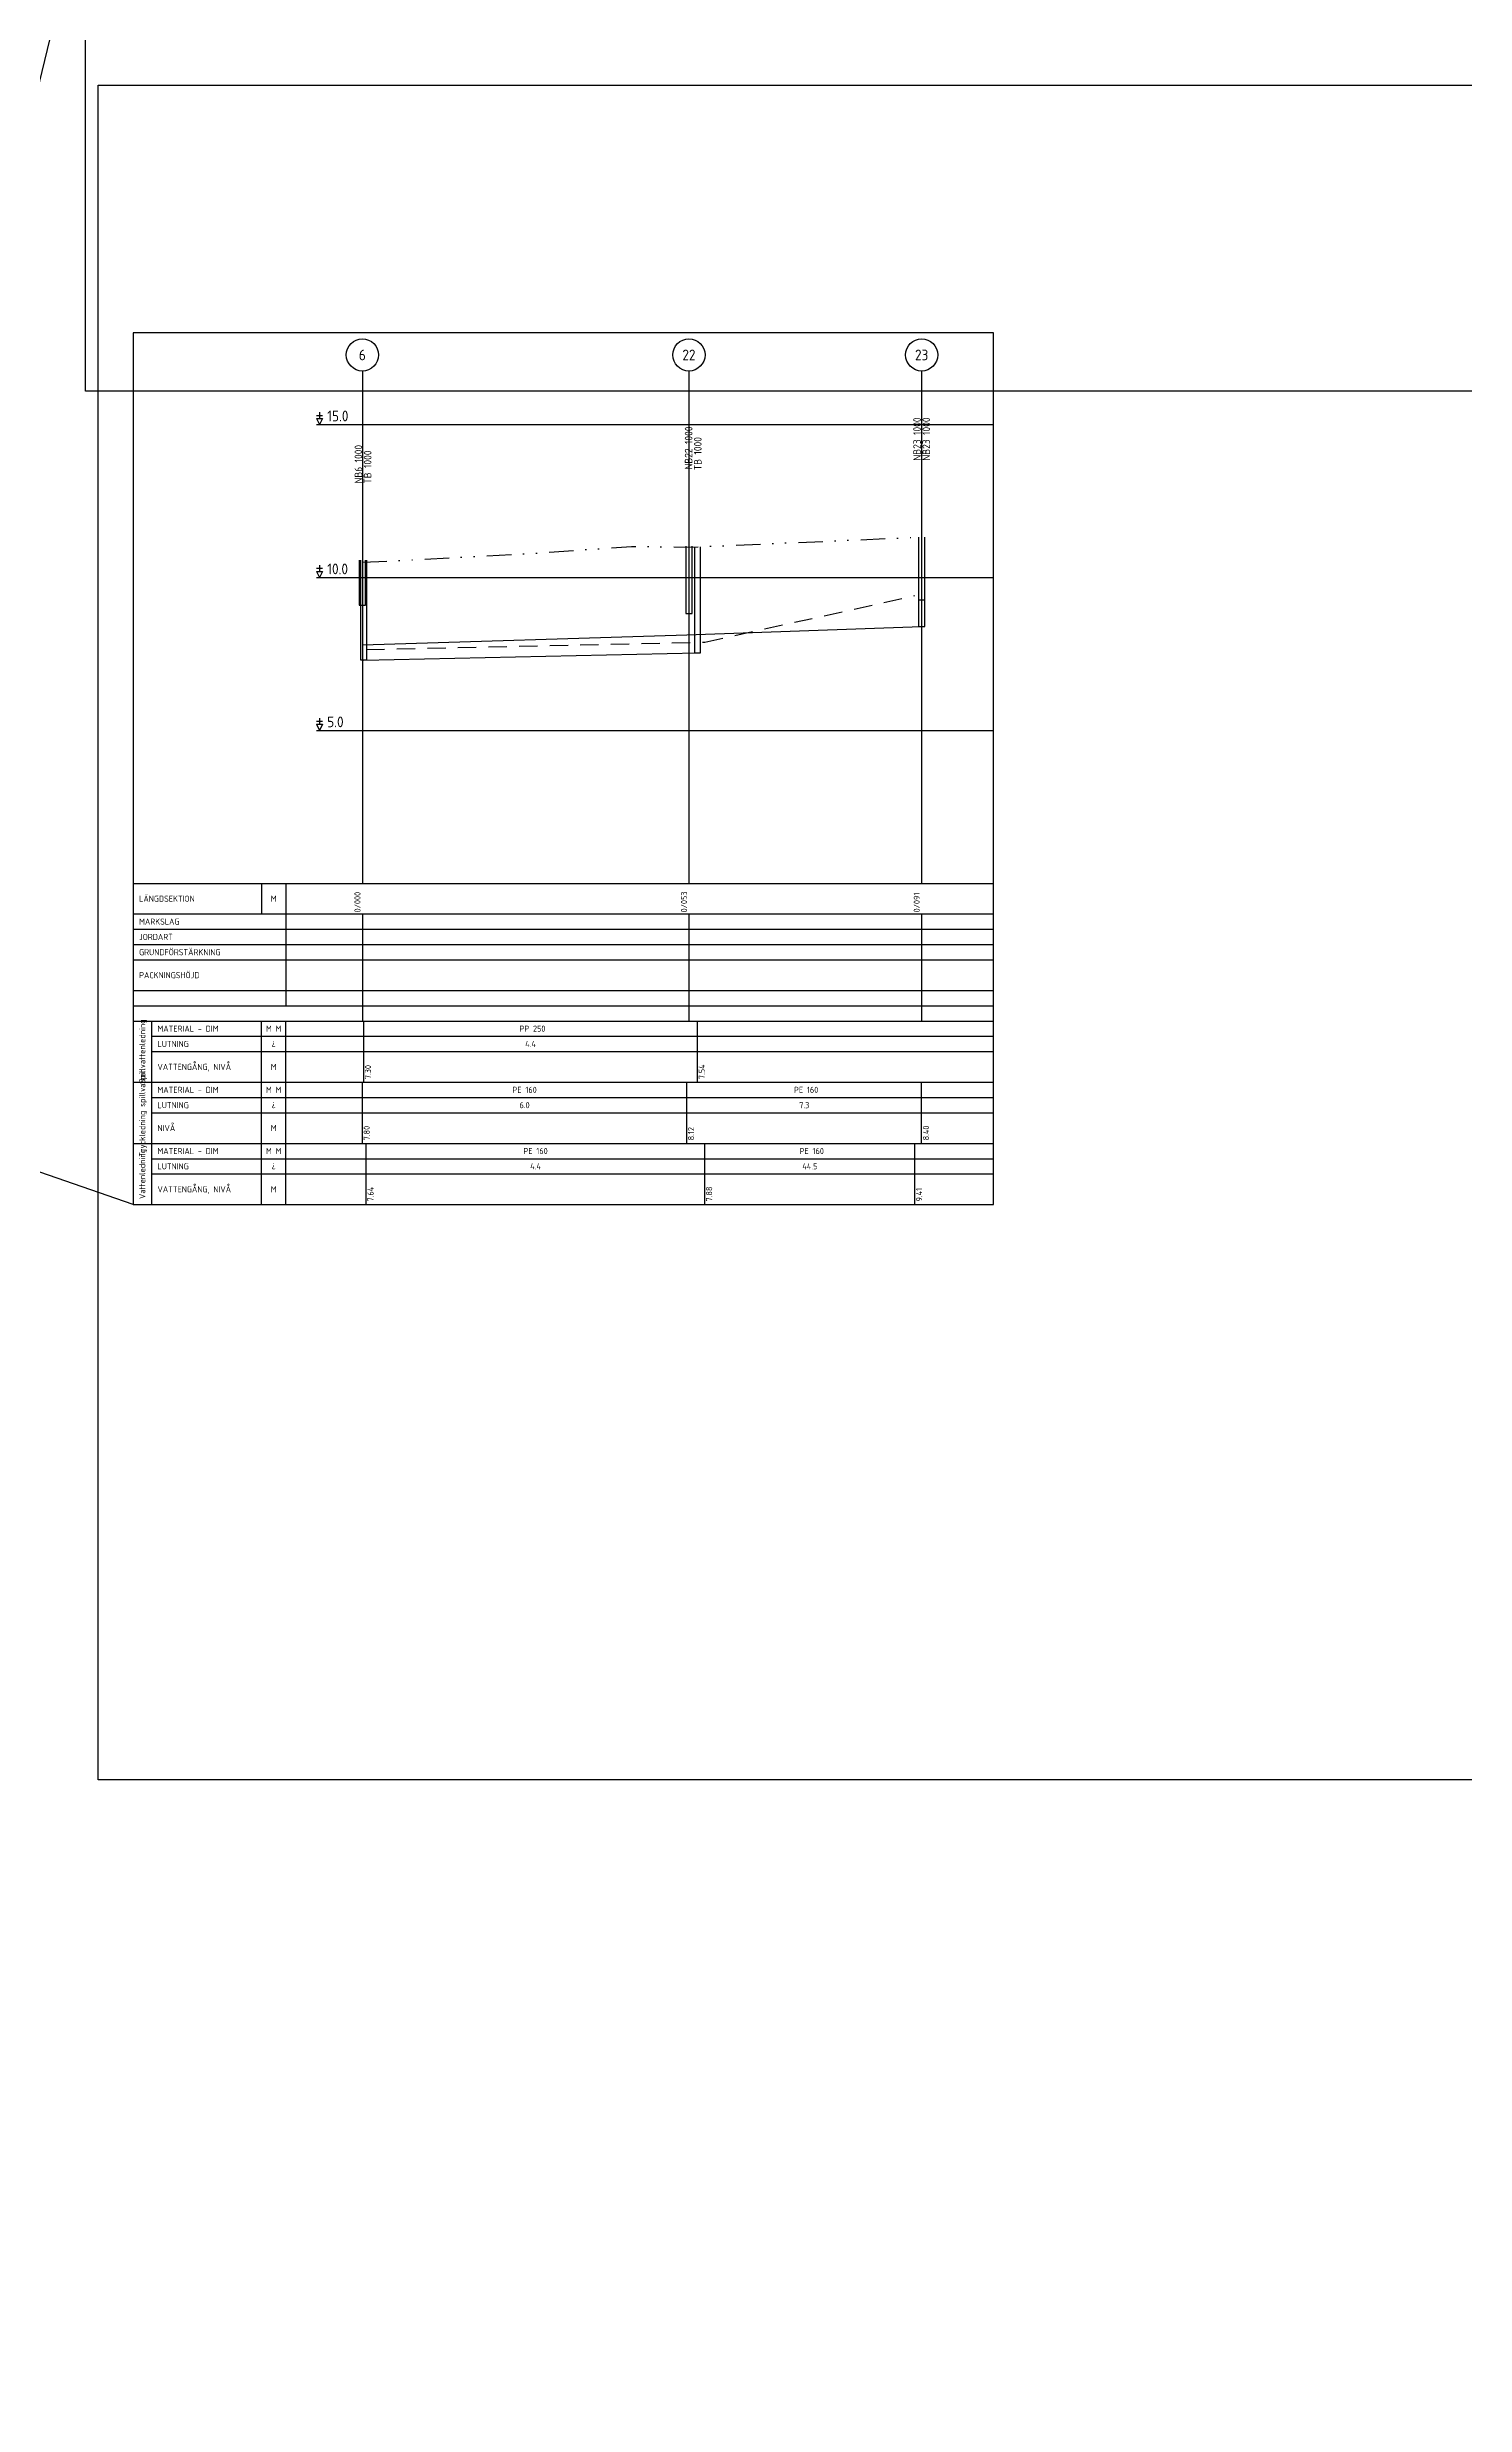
# Model space of a CAD drawing. Header units: metres. Extents: x 14120 to 17296, y 12612 to 17223.
# Drawn here: x 15315.3 to 15547.1, y 14019.8 to 14405.2 of the extents above; entities that cross this region are included whole.
import ezdxf
from ezdxf.enums import TextEntityAlignment as Align

# ---------------------------------------------------------------- set-up
doc = ezdxf.new("R2010")
doc.units = ezdxf.units.M
doc.header["$MEASUREMENT"] = 0
for name, pattern in [('BH90-PMB-SPV', [16, 8, 8]), ('DIVIDE', [10, 4, -2, 0, -2, 0, -2]), ('STRECKAD_3', [5, 3, -2])]:
    doc.linetypes.add(name, pattern=pattern)
doc.layers.get('DEFPOINTS').update_dxf_attribs({"color": 5, "linetype": 'CONTINUOUS'})
for name, color, linetype in [('M-36-Mark_H', 4, 'DIVIDE'), ('M-368-T', 1, 'CONTINUOUS'), ('M-368A', 1, 'CONTINUOUS'), ('M-368B', 4, 'CONTINUOUS'), ('M-414', 1, 'STRECKAD_3'), ('M-46-Brunn_nb', 6, 'CONTINUOUS'), ('M-46-Brunn_tb', 6, 'CONTINUOUS'), ('M-46-Spillvledn', 6, 'BH90-PMB-SPV'), ('M-46-Spillvledn_tryck', 6, 'BH90-PMB-SPV-T'), ('M-466-x', 3, 'CONTINUOUS'), ('M-468A', 1, 'CONTINUOUS'), ('M-469-x', 3, 'CONTINUOUS')]:
    doc.layers.add(name, color=color, linetype=linetype)
doc.layers.add('Slask', color=6, linetype='CONTINUOUS', plot=False)
doc.layers.add('STÖDLINJER', color=6, linetype='CONTINUOUS', plot=False)
doc.styles.add('ISO', font='iso.shx')
doc.styles.add('ISO18', font='ISO3098', dxfattribs={"height": 1.8})
doc.styles.add('ISO3098', font='iso3098.shx')
doc.linetypes.add('BH90-PMB-SPV-T', pattern='A,8,[16,BH90K.SHX,S=1,R=0,X=0,Y=0],8', length=16)

msp = doc.modelspace()

# ---------------------------------------------------------------- linework, layer by layer
at = {"layer": 'DEFPOINTS', "flags": 128}
for points in [[(15321.571, 14626.005), (15662.071, 14626.005), (15662.071, 14349.005), (15321.571, 14349.005)], [(15323.657, 14399.029), (15664.157, 14399.029), (15664.157, 14122.029), (15323.657, 14122.029)]]:
    msp.add_lwpolyline(points, close=True, dxfattribs=at)
at = {"layer": 'M-36-Mark_H', "flags": 128}
msp.add_lwpolyline([(15366.83, 14321.039), (15374.965, 14321.403), (15374.967, 14321.403), (15376.83, 14321.503), (15386.83, 14322.04), (15392.503, 14322.345), (15392.504, 14322.345), (15396.83, 14322.646), (15406.83, 14323.342), (15410.835, 14323.62), (15420.343, 14323.492), (15420.344, 14323.492), (15426.83, 14323.776), (15436.83, 14324.213), (15446.83, 14324.65), (15456.83, 14325.087), (15458.283, 14325.137)], dxfattribs=at)
at = {"layer": 'M-368-T'}
for p, q in [((15359.33, 14345.038), (15360.33, 14345.038)), ((15359.33, 14344.538), (15360.33, 14344.538)), ((15359.33, 14344.538), (15359.83, 14343.538)), ((15359.83, 14345.538), (15359.83, 14344.538)), ((15360.33, 14344.538), (15359.83, 14343.538)), ((15359.33, 14320.038), (15360.33, 14320.038)), ((15359.33, 14319.538), (15360.33, 14319.538)), ((15359.33, 14319.538), (15359.83, 14318.538)), ((15359.83, 14320.538), (15359.83, 14319.538)), ((15360.33, 14319.538), (15359.83, 14318.538)), ((15359.33, 14295.038), (15360.33, 14295.038)), ((15359.33, 14294.538), (15360.33, 14294.538)), ((15359.33, 14294.538), (15359.83, 14293.538)), ((15359.83, 14295.538), (15359.83, 14294.538)), ((15360.33, 14294.538), (15359.83, 14293.538))]:
    msp.add_line(p, q, dxfattribs=at)
at = {"layer": 'M-368A'}
msp.add_lwpolyline([(15329.33, 14216.038), (15470.033, 14216.038), (15470.033, 14358.538), (15329.33, 14358.538)], close=True, dxfattribs=at)
at = {"layer": 'M-368B'}
for p, q in [((15359.33, 14343.538), (15470.033, 14343.538)), ((15359.33, 14318.538), (15470.033, 14318.538)), ((15359.33, 14293.538), (15470.033, 14293.538))]:
    msp.add_line(p, q, dxfattribs=at)
at = {"layer": 'M-414'}
for points in [[(15422.835, 14307.954), (15457.172, 14315.587)], [(15367.467, 14306.743), (15422.835, 14307.954)]]:
    msp.add_lwpolyline(points, dxfattribs=at)
at = {"layer": 'M-46-Brunn_nb'}
for points in [[(15457.784, 14325.137), (15457.784, 14310.538), (15458.784, 14310.538), (15458.784, 14325.137)], [(15457.784, 14325.137), (15457.784, 14314.887), (15458.784, 14314.887), (15458.784, 14325.137)], [(15366.33, 14321.393), (15366.33, 14314.021), (15367.33, 14314.021), (15367.33, 14321.393)], [(15419.732, 14323.679), (15419.732, 14312.625), (15420.732, 14312.625), (15420.732, 14323.679)]]:
    msp.add_lwpolyline(points, dxfattribs=at)
at = {"layer": 'M-46-Brunn_tb'}
for points in [[(15366.546, 14321.373), (15366.546, 14305.06), (15367.546, 14305.06), (15367.546, 14321.373)], [(15421.119, 14323.57), (15421.119, 14306.207), (15422.119, 14306.207), (15422.119, 14323.57)]]:
    msp.add_lwpolyline(points, dxfattribs=at)
at = {"layer": 'M-46-Spillvledn', "color": 6, "linetype": 'BH90-PMB-SPV'}
msp.add_lwpolyline([(15367.046, 14305.04), (15421.619, 14306.237)], dxfattribs=at)
at = {"layer": 'M-46-Spillvledn_tryck', "color": 6, "linetype": 'BH90-PMB-SPV-T'}
for points in [[(15419.884, 14309.14), (15458.284, 14310.538)], [(15366.83, 14307.54), (15419.884, 14309.14)]]:
    msp.add_lwpolyline(points, dxfattribs=at)
at = {"layer": 'M-466-x'}
for p, q in [((15366.83, 14352.288), (15366.83, 14268.538)), ((15420.232, 14352.288), (15420.232, 14268.538)), ((15458.284, 14352.288), (15458.284, 14268.538)), ((15367.046, 14236.038), (15367.046, 14246.038)), ((15421.619, 14236.038), (15421.619, 14246.038)), ((15366.83, 14226.038), (15366.83, 14236.038)), ((15419.884, 14226.038), (15419.884, 14236.038)), ((15458.284, 14226.038), (15458.284, 14236.038)), ((15367.467, 14216.038), (15367.467, 14226.038)), ((15422.835, 14216.038), (15422.835, 14226.038)), ((15457.172, 14216.038), (15457.172, 14226.038))]:
    msp.add_line(p, q, dxfattribs=at)
for centre in [(15366.83, 14354.913), (15420.232, 14354.913), (15458.284, 14354.913)]:
    msp.add_circle(centre, 2.625, dxfattribs=at)
at = {"layer": 'M-468A'}
for p, q in [((15329.33, 14268.538), (15470.033, 14268.538)), ((15350.33, 14268.538), (15350.33, 14263.538)), ((15354.33, 14268.538), (15354.33, 14248.538)), ((15329.33, 14263.538), (15470.033, 14263.538)), ((15329.33, 14261.038), (15470.033, 14261.038)), ((15329.33, 14258.538), (15470.033, 14258.538)), ((15329.33, 14256.038), (15470.033, 14256.038)), ((15329.33, 14251.038), (15470.033, 14251.038)), ((15329.33, 14248.538), (15470.033, 14248.538)), ((15329.33, 14246.038), (15470.033, 14246.038)), ((15332.33, 14246.038), (15332.33, 14236.038)), ((15350.33, 14236.038), (15350.33, 14246.038)), ((15354.33, 14236.038), (15354.33, 14246.038)), ((15332.33, 14243.538), (15470.033, 14243.538)), ((15332.33, 14241.038), (15470.033, 14241.038)), ((15329.33, 14236.038), (15470.033, 14236.038)), ((15332.33, 14236.038), (15332.33, 14226.038)), ((15350.33, 14226.038), (15350.33, 14236.038)), ((15354.33, 14226.038), (15354.33, 14236.038)), ((15332.33, 14233.538), (15470.033, 14233.538)), ((15332.33, 14231.038), (15470.033, 14231.038)), ((15329.33, 14226.038), (15470.033, 14226.038)), ((15332.33, 14226.038), (15332.33, 14216.038)), ((15350.33, 14216.038), (15350.33, 14226.038)), ((15354.33, 14216.038), (15354.33, 14226.038)), ((15332.33, 14223.538), (15470.033, 14223.538)), ((15332.33, 14221.038), (15470.033, 14221.038))]:
    msp.add_line(p, q, dxfattribs=at)
at = {"layer": 'M-469-x', "linetype": 'Continuous'}
for p, q in [((15366.83, 14263.538), (15366.83, 14246.038)), ((15420.232, 14263.538), (15420.232, 14246.038)), ((15458.284, 14263.538), (15458.284, 14246.038))]:
    msp.add_line(p, q, dxfattribs=at)
at = {"layer": 'Slask', "flags": 128}
msp.add_lwpolyline([(15679.919, 15909.821), (15191.559, 13894.395)], dxfattribs=at)
at = {"layer": 'STÖDLINJER'}
msp.add_line((15329.33, 14216.038), (15054.886, 14311.345), dxfattribs=at)

# ---------------------------------------------------------------- texts
at = {"layer": 'M-368-T', "style": 'ISO'}
for s, p in [('15.0', (15361.08, 14343.538)), ('10.0', (15361.08, 14318.538)), ('5.0', (15361.08, 14293.538))]:
    msp.add_text(s, height=1.75, dxfattribs=at).set_placement(p, align=Align.BOTTOM_LEFT)
at = {"layer": 'M-466-x', "style": 'ISO'}
for s, height, p in [('6', 1.75, (15366.83, 14354.913)), ('22', 1.75, (15420.232, 14354.913)), ('23', 1.75, (15458.284, 14354.913)), (' PP 250', 1, (15394.332, 14244.788)), ('4.4', 1, (15394.332, 14242.288)), ('PE 160', 1, (15393.357, 14234.788)), ('6.0', 1, (15393.357, 14232.288)), (' PE 160', 1, (15439.084, 14234.788)), ('7.3', 1, (15439.084, 14232.288)), ('PE 160', 1, (15395.151, 14224.788)), (' PE 160', 1, (15440.004, 14224.788)), ('4.4', 1, (15395.151, 14222.288)), ('44.5', 1, (15440.004, 14222.288))]:
    msp.add_text(s, height=height, dxfattribs=at).set_placement(p, align=Align.MIDDLE_CENTER)
for s, p in [('NB23 1000', (15457.534, 14337.637)), ('NB23 1000', (15459.034, 14337.637)), ('NB6 1000', (15366.188, 14333.893)), ('NB22 1000', (15420.175, 14336.179)), ('TB 1000', (15421.675, 14336.07)), ('TB 1000', (15367.688, 14333.873))]:
    msp.add_text(s, height=1.25, rotation=90, dxfattribs=at).set_placement(p, align=Align.MIDDLE_LEFT)
for s, p in [('0/000', (15366.83, 14263.788)), ('0/053', (15420.232, 14263.788)), ('0/091', (15458.284, 14263.788))]:
    msp.add_text(s, height=1, rotation=90, dxfattribs=at).set_placement(p, align=Align.BOTTOM_LEFT)
for s, p in [('7.30', (15367.246, 14236.538)), ('7.54', (15421.819, 14236.538)), ('7.80', (15367.03, 14226.538)), ('8.12', (15420.084, 14226.538)), ('8.40', (15458.484, 14226.538)), ('7.64', (15367.667, 14216.538)), ('7.88', (15423.035, 14216.538)), ('9.41', (15457.372, 14216.538))]:
    msp.add_text(s, height=1, rotation=90, dxfattribs=at).set_placement(p, align=Align.TOP_LEFT)
at = {"layer": 'M-468A', "style": 'ISO'}
for s, p in [('LÄNGDSEKTION', (15330.33, 14266.038)), ('JORDART', (15330.33, 14259.788)), ('MARKSLAG', (15330.33, 14262.288)), ('GRUNDFÖRSTÄRKNING', (15330.33, 14257.288)), ('PACKNINGSHÖJD', (15330.33, 14253.538)), ('MATERIAL - DIM', (15333.33, 14244.788)), ('LUTNING', (15333.33, 14242.288)), ('VATTENGÅNG, NIVÅ', (15333.33, 14238.538)), ('MATERIAL - DIM', (15333.33, 14234.788)), ('LUTNING', (15333.33, 14232.288)), ('NIVÅ', (15333.33, 14228.538)), ('MATERIAL - DIM', (15333.33, 14224.788)), ('LUTNING', (15333.33, 14222.288)), ('VATTENGÅNG, NIVÅ', (15333.33, 14218.538))]:
    msp.add_text(s, height=1, dxfattribs=at).set_placement(p, align=Align.MIDDLE_LEFT)
at = {"layer": 'M-468A'}
for s, style, p in [('M', 'ISO', (15352.33, 14266.038)), ('M M', 'ISO18', (15352.33, 14244.788)), ('¿', 'ISO3098', (15352.33, 14242.288)), ('M', 'ISO18', (15352.33, 14238.538)), ('M M', 'ISO18', (15352.33, 14234.788)), ('¿', 'ISO3098', (15352.33, 14232.288)), ('M', 'ISO18', (15352.33, 14228.538)), ('M M', 'ISO18', (15352.33, 14224.788)), ('¿', 'ISO3098', (15352.33, 14222.288)), ('M', 'ISO18', (15352.33, 14218.538))]:
    msp.add_text(s, height=1, dxfattribs=dict(at, style=style)).set_placement(p, align=Align.MIDDLE_CENTER)
at = {"layer": 'M-468A', "style": 'ISO'}
for s, p in [('Spillvattenledning', (15330.33, 14241.038)), ('Tryckledning spillvatten', (15330.33, 14231.038)), ('Vattenledning', (15330.33, 14221.038))]:
    msp.add_text(s, height=1, rotation=90, dxfattribs=at).set_placement(p, align=Align.TOP_CENTER)

doc.saveas('drawing.dxf')
